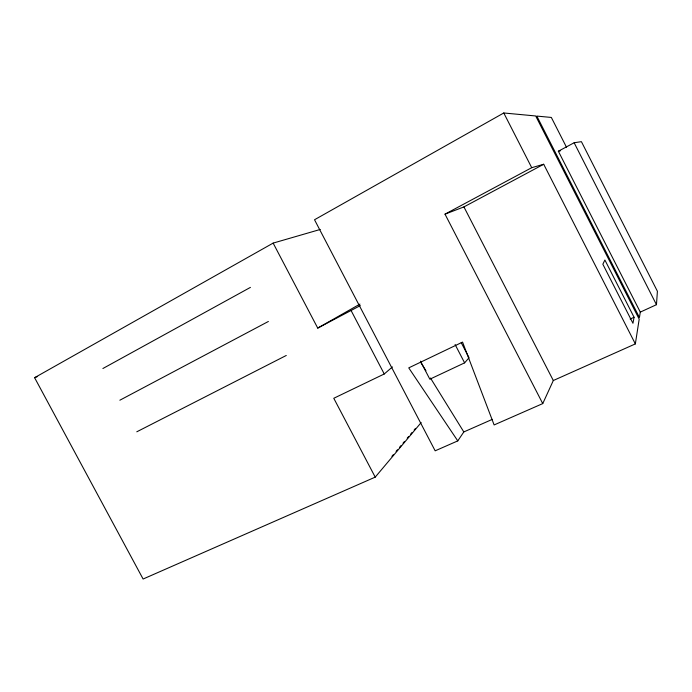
<?xml version="1.0" encoding="UTF-8"?>
<svg xmlns="http://www.w3.org/2000/svg" width="692" height="692" viewBox="0 0 692 692"><rect width="100%" height="100%" fill="white"/><g stroke="black" fill="none" stroke-linecap="round" stroke-linejoin="round"><path stroke-width="1.04" d="M640.282 312.101L656.466 304.696L657.4 291.263L581.41 141.661L574.144 142.751L558.357 151.228L640.282 312.101L639.443 317.533L536.828 116.083L551.334 117.441L566.471 147.197M457.775 440.89L408.747 367.876L462.559 342.099L494.123 424.94L542.753 403.592L553.315 380.522L635.351 343.907L639.192 319.142L535.694 115.971L503.776 112.978L314.523 219.753L435.164 450.821L457.775 440.89L463.813 431.946L492.289 419.378M634.062 317.256L632.955 323.294L602.844 264.232L604.894 260.01L634.062 317.256L630.161 319.038M391.914 456.339L393.307 454.696M396.083 451.4L397.476 449.757M399.561 447.292L400.953 445.639M403.038 443.174L404.422 441.531M407.207 438.235L408.591 436.591M410.676 434.118L412.069 432.474M414.153 430.009L415.546 428.357M320.258 229.45L273.141 243.1L34.6 377.685L143.106 579.022L375.22 477.134L421.16 422.57M420.442 361.155L429.836 379.207L464.609 362.859L469.055 357.755L461.227 342.652M375.22 477.134L333.778 398.281L384.25 373.983L392.425 366.933M273.141 243.1L317.732 328.094L360.324 305.596M317.732 328.094L359.944 304.091M102.892 368.516L250.417 287.388M542.753 403.592L445.008 214.157L531.724 167.689L543.696 164.263L635.351 343.907M445.008 214.157L463.925 206.908L543.696 164.263M119.863 400.21L268.375 321.477M136.782 431.808L286.272 355.463M34.6 377.685L37.61 376.5M558.357 151.228L560.468 150.795M420.84 362.478L425.935 370.704M430.459 378.022L463.813 431.946M351.242 310.82L384.25 373.983M455.102 344.538L464.609 362.859M463.925 206.908L553.315 380.522M503.776 112.978L531.724 167.689M574.144 142.751L656.466 304.696"/></g></svg>
